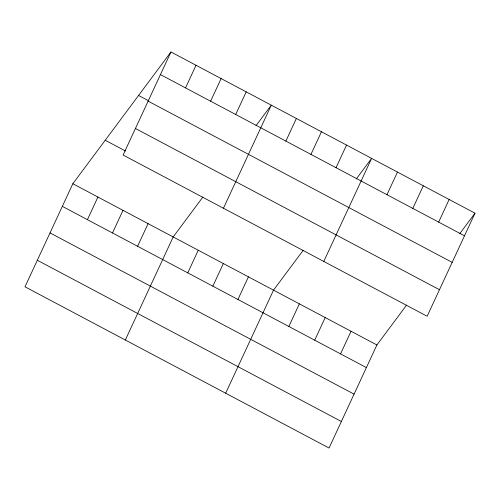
<?xml version="1.0" encoding="UTF-8"?>
<svg xmlns="http://www.w3.org/2000/svg" width="500" height="500" viewBox="0 0 500 500"><rect width="100%" height="100%" fill="white"/><g stroke="black" fill="none" stroke-linecap="round" stroke-linejoin="round"><path stroke-width="0.75" d="M170.95 51.962L123.106 155.031L427.156 316.262L475 213.194L170.95 51.962L72.844 183.738L25 286.806L329.05 448.038L376.894 344.969L406.569 305.106M87.425 219.669L97.925 197.037M112.506 232.969L123.012 210.344M185.531 87.894L196.031 65.269M137.594 246.269L148.094 223.644M210.613 101.194L221.119 78.569M125.337 340.012L173.181 236.944L202.856 197.081M235.7 114.494L246.2 91.869M187.763 272.869L198.263 250.244M223.444 208.238L271.288 105.169L255.994 125.706M212.844 286.175L223.35 263.544M285.869 141.1L296.369 118.475M237.931 299.475L248.431 276.85M310.95 154.4L321.456 131.775M225.675 393.219L273.519 290.15L303.194 250.287M336.037 167.7L346.538 145.075M288.856 326.481L299.363 303.856M323.781 261.444L371.625 158.375L356.331 178.912M314.706 340.188L325.206 317.556M386.962 194.706L397.469 172.081M340.55 353.888L351.05 331.262M412.806 208.412L423.312 185.787M438.65 222.113L449.156 199.488M459.712 233.731L475 213.194M160.444 74.594L464.5 235.819M138.575 95.45L148.744 100.844M148.125 101.137L452.175 262.369M135.425 128.488L439.481 289.719M105.219 140.256L125.556 151.037M72.844 183.738L376.894 344.969M62.337 206.363L366.394 367.594M50.019 232.913L354.069 394.137M37.325 260.262L341.375 421.488"/></g></svg>
